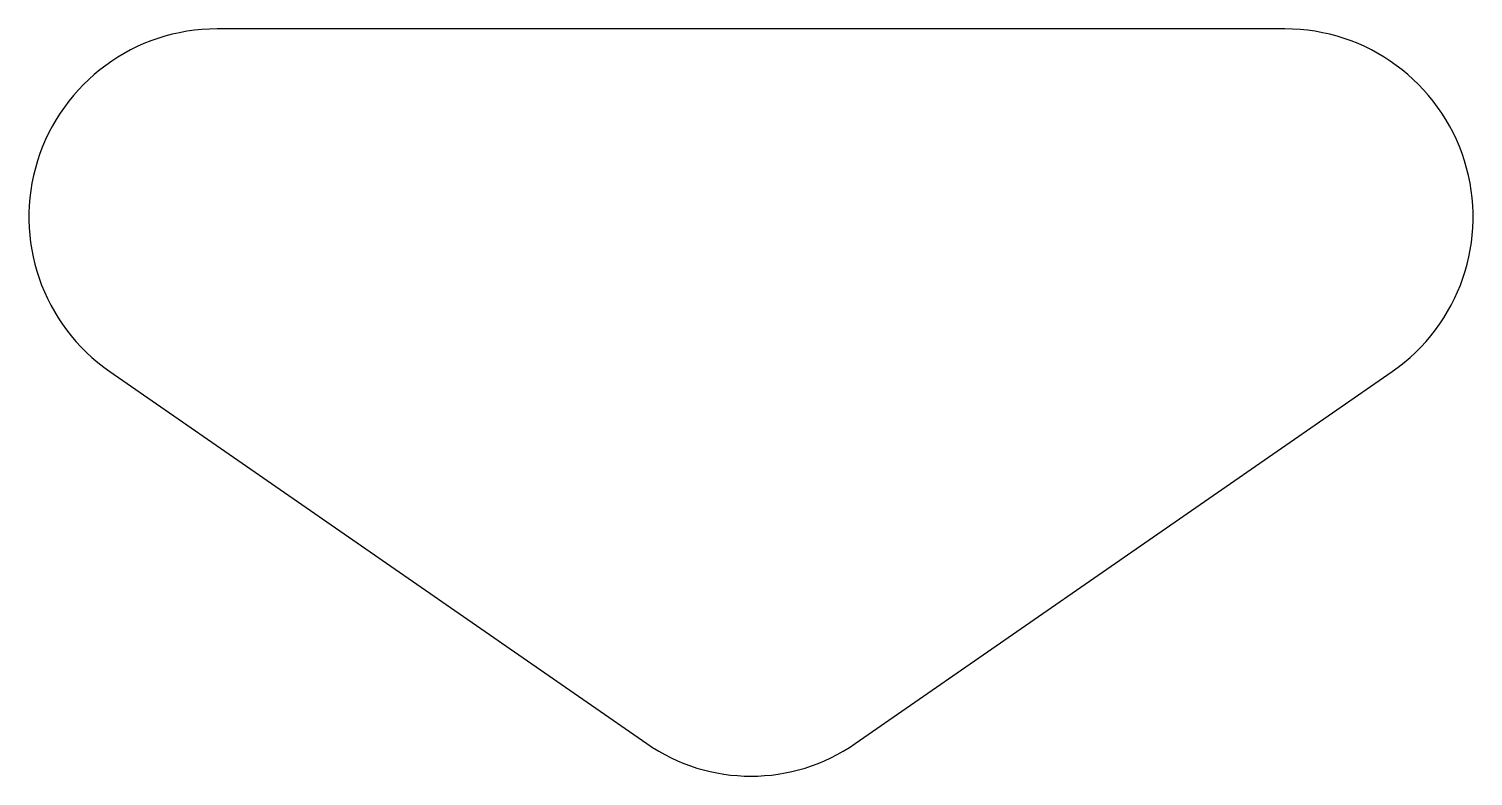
# Model space of a CAD drawing. Extents: x -67 to 67, y -52 to 18.
import ezdxf

# ---------------------------------------------------------------- set-up
doc = ezdxf.new("R2010")
doc.units = 0
doc.layers.get('0').update_dxf_attribs({"linetype": 'continuous'})

msp = doc.modelspace()

# ---------------------------------------------------------------- linework, layer by layer
at = {"color": 7}
msp.add_lwpolyline([(59.57, -14.38, 0.734999), (49.6, 17.5), (-49.6, 17.5, 0.734999), (-59.57, -14.38), (-9.69, -48.97, 0.312774), (9.69, -48.97)], format="xyb", close=True, dxfattribs=at)

doc.saveas('drawing.dxf')
